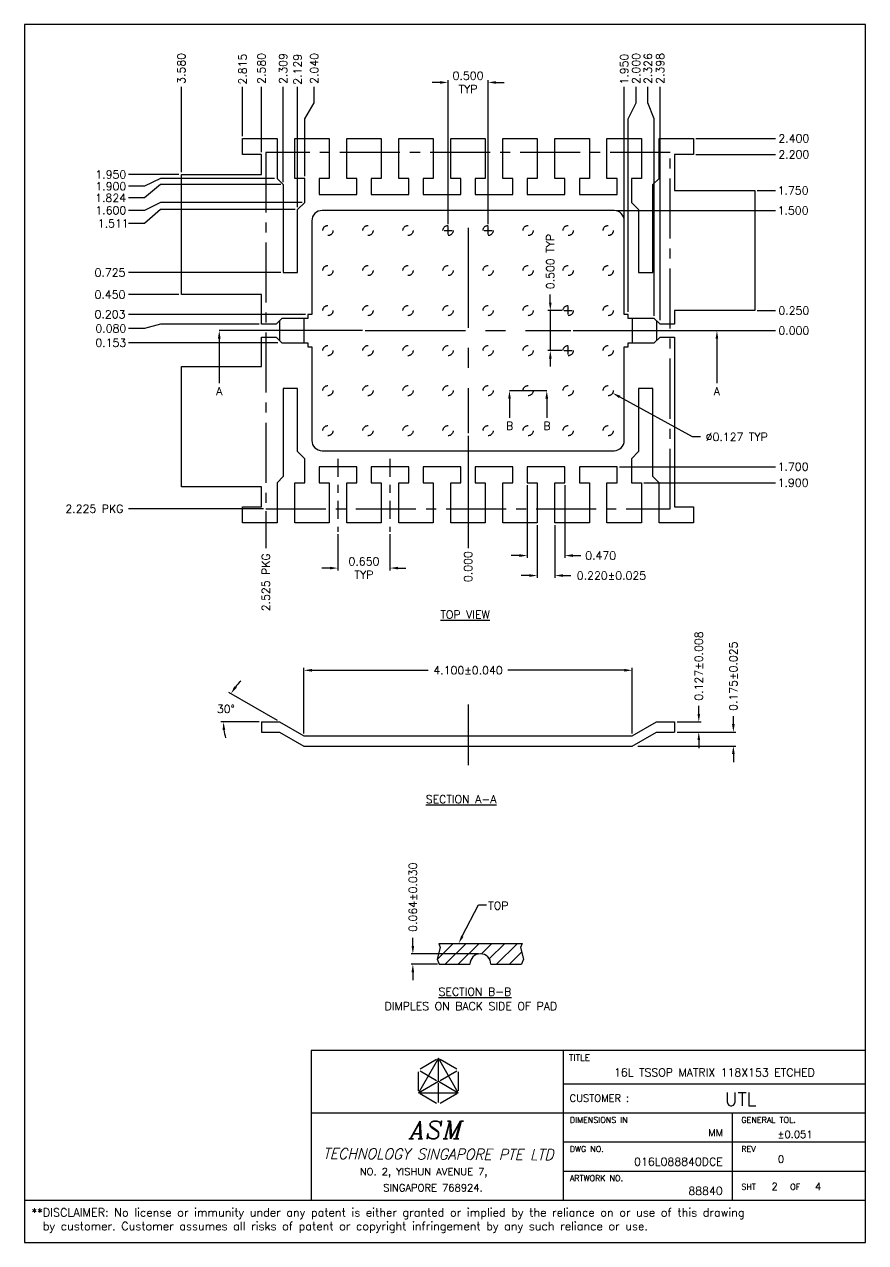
# Model space of a CAD drawing. Header units: inches. Extents: x -107 to 2177, y -823 to 402.
# Drawn here: x 2128.17 to 2138.68, y -716.37 to -701.16 of the extents above; entities that cross this region are included whole.
import ezdxf
from ezdxf.enums import TextEntityAlignment as Align

# ---------------------------------------------------------------- set-up
doc = ezdxf.new("R2010")
doc.units = ezdxf.units.IN
doc.header["$MEASUREMENT"] = 0
for name, pattern in [('CENTER', [2, 1.25, -0.25, 0.25, -0.25]), ('CENTER2', [1.125, 0.75, -0.125, 0.125, -0.125]), ('HIDDEN2', [0.1875, 0.125, -0.0625])]:
    doc.linetypes.add(name, pattern=pattern)
doc.layers.add('2', color=7, linetype='Continuous')
doc.layers.add('2D', color=4, linetype='Continuous')
doc.styles.add('ABC', font='ITALIC')
doc.styles.add('SIMPLEX', font='SIMPLEX')

msp = doc.modelspace()

# ---------------------------------------------------------------- hatches: boundary and pattern name
at = {"layer": '2D'}
h = msp.add_hatch(dxfattribs=at)
h.set_pattern_fill('ANSI31', color=256, scale=0.907143, style=0)
h.set_pattern_definition([(45, (2136.3194, -707.60067), (-0.0801809, 0.0801809), [])])
edge = h.paths.add_edge_path()
edge.add_line((2133.346, -712.637), (2133.362, -712.687))
edge.add_line((2133.362, -712.687), (2133.327, -712.836))
edge.add_line((2133.327, -712.836), (2133.352, -712.898))
edge.add_line((2133.352, -712.898), (2133.735, -712.898))
edge.add_arc((2133.866, -712.898), 0.131, 0, 180, ccw=False)
edge.add_line((2133.997, -712.898), (2134.38, -712.898))
edge.add_line((2134.38, -712.898), (2134.405, -712.836))
edge.add_line((2134.405, -712.836), (2134.369, -712.687))
edge.add_line((2134.369, -712.687), (2134.386, -712.637))
edge.add_line((2134.386, -712.637), (2133.346, -712.637))

# ---------------------------------------------------------------- linework, layer by layer
at = {"layer": '2'}
msp.add_lwpolyline([(2131.387, -704.83), (2131.314, -704.903), (2131.132, -704.903), (2131.132, -704.533), (2130.132, -704.533), (2130.132, -703.033), (2131.132, -703.033), (2131.132, -702.783), (2130.897, -702.783), (2130.897, -702.583), (2131.327, -702.583), (2131.327, -703.083), (2131.403, -703.159), (2131.403, -704.258), (2131.583, -704.258), (2131.583, -703.472), (2131.672, -703.383), (2131.672, -703.083), (2131.547, -703.083), (2131.547, -702.583), (2131.977, -702.583), (2131.977, -703.083), (2131.852, -703.083), (2131.852, -703.283), (2132.322, -703.283), (2132.322, -703.083), (2132.197, -703.083), (2132.197, -702.583), (2132.627, -702.583), (2132.627, -703.083), (2132.502, -703.083), (2132.502, -703.283), (2132.972, -703.283), (2132.972, -703.083), (2132.847, -703.083), (2132.847, -702.583), (2133.277, -702.583), (2133.277, -703.083), (2133.152, -703.083), (2133.152, -703.283), (2133.622, -703.283), (2133.622, -703.083), (2133.497, -703.083), (2133.497, -702.583), (2133.927, -702.583), (2133.927, -703.083), (2133.802, -703.083), (2133.802, -703.283), (2134.272, -703.283), (2134.272, -703.083), (2134.147, -703.083), (2134.147, -702.583), (2134.577, -702.583), (2134.577, -703.083), (2134.452, -703.083), (2134.452, -703.283), (2134.922, -703.283), (2134.922, -703.083), (2134.797, -703.083), (2134.797, -702.583), (2135.227, -702.583), (2135.227, -703.083), (2135.102, -703.083), (2135.102, -703.283), (2135.572, -703.283), (2135.572, -703.083), (2135.447, -703.083), (2135.447, -702.583), (2135.877, -702.583), (2135.877, -703.083), (2135.752, -703.083), (2135.752, -703.383), (2135.841, -703.472), (2135.841, -704.258), (2136.021, -704.258), (2136.021, -703.159), (2136.097, -703.083), (2136.097, -702.583), (2136.527, -702.583), (2136.527, -702.783), (2136.292, -702.783), (2136.292, -703.233), (2137.292, -703.233), (2137.292, -704.733), (2136.292, -704.733), (2136.292, -704.903), (2136.11, -704.903), (2136.038, -704.83), (2135.712, -704.83), (2135.712, -704.78), (2135.662, -704.78), (2135.662, -703.61, 0.414214), (2135.535, -703.483), (2131.889, -703.483, 0.414214), (2131.762, -703.61), (2131.762, -704.78), (2131.712, -704.78), (2131.712, -704.83)], format="xyb", close=True, dxfattribs=at)
at = {"layer": '2', "ltscale": 4}
msp.add_lwpolyline([(2136.038, -705.135), (2136.11, -705.063), (2136.292, -705.063), (2136.292, -707.183), (2136.527, -707.183), (2136.527, -707.383), (2136.097, -707.383), (2136.097, -706.883), (2136.021, -706.807), (2136.021, -705.708), (2135.841, -705.708), (2135.841, -706.494), (2135.752, -706.583), (2135.752, -706.883), (2135.877, -706.883), (2135.877, -707.383), (2135.447, -707.383), (2135.447, -706.883), (2135.572, -706.883), (2135.572, -706.683), (2135.102, -706.683), (2135.102, -706.883), (2135.227, -706.883), (2135.227, -707.383), (2134.797, -707.383), (2134.797, -706.883), (2134.922, -706.883), (2134.922, -706.683), (2134.452, -706.683), (2134.452, -706.883), (2134.577, -706.883), (2134.577, -707.383), (2134.147, -707.383), (2134.147, -706.883), (2134.272, -706.883), (2134.272, -706.683), (2133.802, -706.683), (2133.802, -706.883), (2133.927, -706.883), (2133.927, -707.383), (2133.497, -707.383), (2133.497, -706.883), (2133.622, -706.883), (2133.622, -706.683), (2133.152, -706.683), (2133.152, -706.883), (2133.277, -706.883), (2133.277, -707.383), (2132.847, -707.383), (2132.847, -706.883), (2132.972, -706.883), (2132.972, -706.683), (2132.502, -706.683), (2132.502, -706.883), (2132.627, -706.883), (2132.627, -707.383), (2132.197, -707.383), (2132.197, -706.883), (2132.322, -706.883), (2132.322, -706.683), (2131.852, -706.683), (2131.852, -706.883), (2131.977, -706.883), (2131.977, -707.383), (2131.547, -707.383), (2131.547, -706.883), (2131.672, -706.883), (2131.672, -706.583), (2131.583, -706.494), (2131.583, -705.708), (2131.403, -705.708), (2131.403, -706.807), (2131.327, -706.883), (2131.327, -707.383), (2130.897, -707.383), (2130.897, -707.183), (2131.132, -707.183), (2131.132, -706.933), (2130.132, -706.933), (2130.132, -705.433), (2131.132, -705.433), (2131.132, -705.063), (2131.314, -705.063), (2131.387, -705.135), (2131.712, -705.135), (2131.712, -705.185), (2131.762, -705.185), (2131.762, -706.356, 0.414214), (2131.889, -706.483), (2135.535, -706.483, 0.414214), (2135.662, -706.356), (2135.662, -705.185), (2135.712, -705.185), (2135.712, -705.135)], format="xyb", close=True, dxfattribs=at)
at = {"layer": '2D', "color": 7}
for p, q in [((2138.677, -701.158), (2128.172, -701.158)), ((2128.172, -701.158), (2128.172, -715.849)), ((2138.677, -715.849), (2138.677, -701.158)), ((2131.132, -709.87), (2131.132, -709.997)), ((2136.292, -709.87), (2136.292, -709.997)), ((2133.362, -712.687), (2133.327, -712.836)), ((2133.346, -712.637), (2134.386, -712.637)), ((2133.346, -712.637), (2133.362, -712.687)), ((2134.386, -712.637), (2134.369, -712.687)), ((2134.369, -712.687), (2134.405, -712.836)), ((2133.327, -712.836), (2133.352, -712.898)), ((2133.352, -712.898), (2133.735, -712.898)), ((2133.997, -712.898), (2134.38, -712.898)), ((2134.405, -712.836), (2134.38, -712.898)), ((2131.751, -713.976), (2131.751, -715.849)), ((2138.677, -713.976), (2131.751, -713.976)), ((2134.9, -713.976), (2134.9, -715.849)), ((2138.677, -714.394), (2134.9, -714.394)), ((2138.677, -714.758), (2131.751, -714.758)), ((2137.012, -714.758), (2137.012, -715.849)), ((2138.677, -715.122), (2134.9, -715.122)), ((2138.677, -715.485), (2134.9, -715.485)), ((2138.677, -715.849), (2128.172, -715.849))]:
    msp.add_line(p, q, dxfattribs=at)
at = {"layer": '2D'}
for p, q in [((2130.132, -703.003), (2130.132, -701.938)), ((2130.897, -702.553), (2130.897, -701.938)), ((2131.132, -702.753), (2131.132, -701.938)), ((2131.403, -703.129), (2131.403, -701.938)), ((2131.583, -703.442), (2131.583, -701.938)), ((2131.791, -702.138), (2131.791, -701.938)), ((2133.362, -701.883), (2133.262, -701.883)), ((2133.462, -703.653), (2133.462, -701.853)), ((2133.962, -703.653), (2133.962, -701.853)), ((2134.062, -701.883), (2134.162, -701.883)), ((2135.662, -703.58), (2135.662, -701.938)), ((2135.811, -702.138), (2135.811, -701.938)), ((2135.959, -702.138), (2135.959, -701.938)), ((2136.11, -704.851), (2136.11, -701.938)), ((2131.672, -702.338), (2131.791, -702.138)), ((2135.712, -702.338), (2135.811, -702.138)), ((2136.038, -702.338), (2135.959, -702.138)), ((2131.672, -703.053), (2131.672, -702.338)), ((2135.712, -704.75), (2135.712, -702.338)), ((2136.038, -704.8), (2136.038, -702.338)), ((2136.557, -702.583), (2137.55, -702.583)), ((2136.557, -702.783), (2137.55, -702.783)), ((2130.102, -703.033), (2129.471, -703.033)), ((2129.871, -703.083), (2129.671, -703.18)), ((2129.871, -703.159), (2129.671, -703.326)), ((2131.297, -703.083), (2129.871, -703.083)), ((2131.373, -703.159), (2129.871, -703.159)), ((2129.671, -703.18), (2129.471, -703.18)), ((2129.671, -703.326), (2129.471, -703.326)), ((2137.322, -703.233), (2137.55, -703.233)), ((2129.871, -703.383), (2129.671, -703.481)), ((2129.871, -703.472), (2129.671, -703.644)), ((2131.642, -703.383), (2129.871, -703.383)), ((2131.553, -703.472), (2129.871, -703.472)), ((2129.671, -703.481), (2129.471, -703.481)), ((2135.565, -703.483), (2137.55, -703.483)), ((2129.671, -703.644), (2129.471, -703.644)), ((2133.412, -703.733), (2133.512, -703.733)), ((2133.462, -703.783), (2133.462, -703.683)), ((2133.912, -703.733), (2134.012, -703.733)), ((2133.962, -703.783), (2133.962, -703.683)), ((2131.373, -704.258), (2129.471, -704.258)), ((2130.102, -704.533), (2129.471, -704.533)), ((2134.739, -704.633), (2134.739, -704.533)), ((2134.962, -704.783), (2134.962, -704.683)), ((2131.682, -704.78), (2129.471, -704.78)), ((2131.662, -704.83), (2131.662, -705.135)), ((2134.882, -704.733), (2134.709, -704.733)), ((2134.739, -704.733), (2134.739, -705.233)), ((2134.912, -704.733), (2135.012, -704.733)), ((2135.762, -704.83), (2135.762, -705.135)), ((2137.322, -704.733), (2137.55, -704.733)), ((2129.671, -704.957), (2129.471, -704.957)), ((2129.871, -704.903), (2129.671, -704.957)), ((2131.102, -704.903), (2129.871, -704.903)), ((2132.392, -704.983), (2130.605, -704.983)), ((2131.359, -704.858), (2131.359, -705.108)), ((2135.025, -704.983), (2137.55, -704.983)), ((2136.065, -704.858), (2136.065, -705.108)), ((2131.335, -705.135), (2129.471, -705.135)), ((2130.605, -705.083), (2130.605, -705.638)), ((2134.882, -705.233), (2134.709, -705.233)), ((2134.912, -705.233), (2135.012, -705.233)), ((2134.962, -705.283), (2134.962, -705.183)), ((2134.739, -705.333), (2134.739, -705.433)), ((2134.229, -705.733), (2134.695, -705.733)), ((2136.513, -706.311), (2135.605, -705.812)), ((2133.712, -706.296), (2133.712, -707.701)), ((2136.613, -706.311), (2136.513, -706.311)), ((2135.602, -706.683), (2137.55, -706.683)), ((2134.452, -706.913), (2134.452, -707.823)), ((2134.922, -706.913), (2134.922, -707.823)), ((2135.907, -706.883), (2137.55, -706.883)), ((2131.157, -707.208), (2129.471, -707.208)), ((2131.187, -707.238), (2131.187, -707.701)), ((2134.577, -707.413), (2134.577, -708.073)), ((2134.797, -707.413), (2134.797, -708.073)), ((2132.087, -707.527), (2132.087, -707.979)), ((2132.737, -707.527), (2132.737, -707.979)), ((2134.352, -707.793), (2134.252, -707.793)), ((2135.022, -707.793), (2135.122, -707.793)), ((2131.987, -707.949), (2131.887, -707.949)), ((2132.837, -707.949), (2132.937, -707.949)), ((2134.477, -708.043), (2134.377, -708.043)), ((2134.897, -708.043), (2134.997, -708.043)), ((2131.662, -710.015), (2131.662, -709.196)), ((2131.762, -709.226), (2133.216, -709.226)), ((2135.662, -709.226), (2134.209, -709.226)), ((2135.762, -710.015), (2135.762, -709.196)), ((2131.333, -709.855), (2130.725, -709.503)), ((2136.593, -709.77), (2136.593, -709.67)), ((2131.102, -709.87), (2130.627, -709.87)), ((2136.322, -709.87), (2136.623, -709.87)), ((2137.025, -709.897), (2137.025, -709.797)), ((2136.322, -709.997), (2137.055, -709.997)), ((2136.322, -709.997), (2136.623, -709.997)), ((2135.833, -710.172), (2137.055, -710.172)), ((2136.593, -710.097), (2136.593, -710.197)), ((2137.025, -710.272), (2137.025, -710.372)), ((2133.023, -712.668), (2133.023, -712.568)), ((2133.844, -712.768), (2133.001, -712.768)), ((2133.33, -712.898), (2133.001, -712.898)), ((2133.023, -712.998), (2133.023, -713.098))]:
    msp.add_line(p, q, dxfattribs=at)
at = {"layer": '2D', "linetype": 'CENTER'}
for p, q in [((2133.712, -703.7), (2133.712, -706.266)), ((2132.429, -704.983), (2134.995, -704.983)), ((2133.712, -709.652), (2133.712, -710.41))]:
    msp.add_line(p, q, dxfattribs=at)
at = {"layer": '2D', "linetype": 'CENTER2', "ltscale": 0.3}
for p, q in [((2132.087, -706.586), (2132.087, -707.497)), ((2132.737, -706.586), (2132.737, -707.497))]:
    msp.add_line(p, q, dxfattribs=at)
at = {"layer": '2D', "color": 1}
for p, q in [((2133.341, -714.072), (2133.092, -714.504)), ((2133.112, -714.204), (2133.32, -714.084)), ((2133.59, -714.504), (2133.341, -714.072)), ((2133.341, -714.36), (2133.341, -714.072)), ((2133.362, -714.084), (2133.57, -714.204)), ((2133.092, -714.48), (2133.092, -714.24)), ((2133.112, -714.228), (2133.32, -714.348)), ((2133.362, -714.348), (2133.57, -714.228)), ((2133.59, -714.24), (2133.59, -714.48)), ((2133.092, -714.504), (2133.341, -714.36)), ((2133.341, -714.36), (2133.59, -714.504)), ((2133.341, -714.624), (2133.341, -714.384)), ((2133.092, -714.504), (2133.59, -714.504)), ((2133.32, -714.636), (2133.112, -714.516)), ((2133.57, -714.516), (2133.362, -714.636))]:
    msp.add_line(p, q, dxfattribs=at)
at = {"layer": '2D', "color": 2, "linetype": 'CENTER2'}
msp.add_lwpolyline([(2136.237, -702.758), (2131.187, -702.758), (2131.187, -707.208), (2136.237, -707.208)], close=True, dxfattribs=at)
at = {"layer": '2D'}
for points in [[(2136.82, -705.083), (2136.82, -705.638)], [(2134.229, -705.833), (2134.229, -706.071)], [(2134.695, -705.833), (2134.695, -706.071)], [(2133.64, -712.548), (2133.843, -712.156), (2133.943, -712.156)]]:
    msp.add_lwpolyline(points, dxfattribs=at)
at = {"layer": '2D', "color": 7}
for points in [[(2131.132, -709.87), (2131.359, -709.87), (2131.662, -710.045), (2135.762, -710.045), (2136.065, -709.87), (2136.292, -709.87)], [(2131.132, -709.997), (2131.359, -709.997), (2131.662, -710.172), (2135.762, -710.172), (2136.065, -709.997), (2136.292, -709.997)], [(2128.172, -715.849), (2128.172, -716.375), (2138.677, -716.375), (2138.677, -715.849)]]:
    msp.add_lwpolyline(points, dxfattribs=at)
at = {"layer": '2D', "linetype": 'HIDDEN2', "ltscale": 0.5}
for centre in [(2131.962, -703.733), (2132.462, -703.733), (2132.962, -703.733), (2133.462, -703.733), (2133.962, -703.733), (2134.462, -703.733), (2134.962, -703.733), (2135.462, -703.733), (2131.962, -704.233), (2132.462, -704.233), (2132.962, -704.233), (2133.462, -704.233), (2133.962, -704.233), (2134.462, -704.233), (2134.962, -704.233), (2135.462, -704.233), (2131.962, -704.733), (2132.462, -704.733), (2132.962, -704.733), (2133.462, -704.733), (2133.962, -704.733), (2134.462, -704.733), (2134.962, -704.733), (2135.462, -704.733), (2131.962, -705.233), (2132.462, -705.233), (2132.962, -705.233), (2133.462, -705.233), (2133.962, -705.233), (2134.462, -705.233), (2134.962, -705.233), (2135.462, -705.233), (2131.962, -705.733), (2132.462, -705.733), (2132.962, -705.733), (2133.462, -705.733), (2133.962, -705.733), (2134.462, -705.733), (2134.962, -705.733), (2135.462, -705.733), (2131.962, -706.233), (2132.462, -706.233), (2132.962, -706.233), (2133.462, -706.233), (2133.962, -706.233), (2134.462, -706.233), (2134.962, -706.233), (2135.462, -706.233)]:
    msp.add_circle(centre, 0.0635, dxfattribs=at)
at = {"layer": '2D'}
for start, end in [(133.6772, 141.8386), (188.1614, 196.3228)]:
    msp.add_arc((2131.359, -709.87), 0.703, start, end, dxfattribs=at)
at = {"layer": '2D', "color": 7}
msp.add_arc((2133.866, -712.898), 0.131, 0, 180, dxfattribs=at)
at = {"layer": '2D'}
for points in [[(2133.362, -701.867), (2133.362, -701.9), (2133.462, -701.883)], [(2134.062, -701.867), (2134.062, -701.9), (2133.962, -701.883)], [(2134.723, -704.633), (2134.756, -704.633), (2134.739, -704.733)], [(2130.588, -705.083), (2130.605, -704.983), (2130.622, -705.083)], [(2136.803, -705.083), (2136.82, -704.983), (2136.836, -705.083)], [(2134.723, -705.333), (2134.756, -705.333), (2134.739, -705.233)], [(2134.213, -705.833), (2134.229, -705.733), (2134.246, -705.833)], [(2134.678, -705.833), (2134.695, -705.733), (2134.712, -705.833)], [(2135.614, -705.797), (2135.597, -705.826), (2135.518, -705.763)], [(2134.352, -707.776), (2134.352, -707.81), (2134.452, -707.793)], [(2135.022, -707.776), (2135.022, -707.81), (2134.922, -707.793)], [(2131.987, -707.933), (2131.987, -707.966), (2132.087, -707.949)], [(2132.837, -707.933), (2132.837, -707.966), (2132.737, -707.949)], [(2134.477, -708.026), (2134.477, -708.059), (2134.577, -708.043)], [(2134.897, -708.026), (2134.897, -708.059), (2134.797, -708.043)], [(2131.762, -709.209), (2131.762, -709.243), (2131.662, -709.226)], [(2135.662, -709.209), (2135.662, -709.243), (2135.762, -709.226)], [(2130.821, -709.445), (2130.793, -709.426), (2130.751, -709.518)], [(2130.647, -709.971), (2130.68, -709.968), (2130.657, -709.87)], [(2136.577, -709.77), (2136.61, -709.77), (2136.593, -709.87)], [(2136.577, -710.097), (2136.61, -710.097), (2136.593, -709.997)], [(2137.008, -709.897), (2137.042, -709.897), (2137.025, -709.997)], [(2137.008, -710.272), (2137.042, -710.272), (2137.025, -710.172)], [(2133.655, -712.556), (2133.594, -712.637), (2133.626, -712.54)], [(2133.006, -712.668), (2133.039, -712.668), (2133.023, -712.768)], [(2133.006, -712.998), (2133.039, -712.998), (2133.023, -712.898)]]:
    msp.add_solid(points, dxfattribs=at)

# ---------------------------------------------------------------- texts
at = {"layer": '2D', "style": 'SIMPLEX'}
for s, p in [('A', (2136.78, -705.791)), ('%%UTOP VIEW', (2133.366, -708.58)), ('%%USECTION A-A', (2133.184, -710.887)), ('TOP', (2133.964, -712.216)), ('%%USECTION B-B', (2133.344, -713.291)), ('DIMPLES ON BACK SIDE OF PAD', (2132.669, -713.471))]:
    msp.add_text(s, height=0.1, dxfattribs=at).set_placement(p)
at = {"layer": '2D', "color": 1, "style": 'SIMPLEX'}
for s, height, p in [('TITLE', 0.08, (2134.973, -714.105)), ('CUSTOMER :', 0.0909, (2134.98, -714.616)), ('DIMENSIONS IN', 0.07273, (2134.983, -714.879)), ('GENERAL TOL.', 0.07273, (2137.125, -714.879)), ('DWG NO.', 0.0727, (2134.983, -715.242)), ('REV', 0.0727, (2137.125, -715.242)), ('NO. 2, YISHUN AVENUE 7,', 0.09121, (2132.36, -715.534)), ('SINGAPORE 768924.', 0.09121, (2132.652, -715.735)), ('ARTWORK NO.', 0.07273, (2134.983, -715.606)), ('SHT', 0.0727, (2137.125, -715.714)), ('OF', 0.0727, (2137.735, -715.714))]:
    msp.add_text(s, height=height, dxfattribs=at).set_placement(p)
at = {"layer": '2D', "color": 4, "style": 'SIMPLEX'}
for s, height, p in [('UTL', 0.1673, (2137.313, -714.666)), ('016L088840DCE', 0.1, (2136.892, -715.414)), ('88840', 0.1, (2136.892, -715.778))]:
    msp.add_text(s, height=height, dxfattribs=at).set_placement(p, align=Align.RIGHT)
at = {"layer": '2D', "color": 1, "style": 'ABC'}
msp.add_text('ASM', height=0.2206, dxfattribs=at).set_placement((2133.324, -714.967), align=Align.MIDDLE)
at = {"layer": '2D', "color": 4, "style": 'SIMPLEX'}
for s, p in [('MM', (2136.711, -715.047)), ('%%P0.051', (2137.577, -715.068)), ('0', (2137.58, -715.377)), ('2', (2137.501, -715.719)), ('4', (2138.044, -715.719))]:
    msp.add_text(s, height=0.0909, dxfattribs=at).set_placement(p)
at = {"layer": '2D', "color": 1, "linetype": 'Continuous', "style": 'ABC', "width": 0.738856}
msp.add_text('TECHNOLOGY SINGAPORE PTE LTD', height=0.13459, rotation=359.7173, dxfattribs=at).set_placement((2131.9, -715.329), (2134.779, -715.344), align=Align.FIT)
at = {"layer": '2D', "char_height": 0.1, "attachment_point": 5, "rotation": 90, "style": 'SIMPLEX'}
for s, insert in [('\\A1;3.580', (2130.132, -701.708)), ('\\A1;2.815', (2130.897, -701.717)), ('\\A1;2.580', (2131.132, -701.708)), ('\\A1;2.309', (2131.403, -701.71)), ('\\A1;2.129', (2131.583, -701.72)), ('\\A1;2.040', (2131.791, -701.708)), ('\\A1;1.950', (2135.662, -701.717)), ('\\A1;2.000', (2135.811, -701.708)), ('\\A1;2.326', (2135.959, -701.71)), ('\\A1;2.398', (2136.11, -701.708)), ('\\A1;0.500 TYP', (2134.739, -704.121)), ('\\A1;2.525 PKG', (2131.187, -708.127)), ('\\A1;0.000', (2133.712, -707.931)), ('\\A1;0.127%%P0.008', (2136.593, -709.173)), ('\\A1;0.175%%P0.025', (2137.025, -709.3)), ('\\A1;0.064%%P0.030', (2133.023, -712.06))]:
    msp.add_mtext(s, dxfattribs=dict(at, insert=insert))
at = {"layer": '2D', "char_height": 0.1, "attachment_point": 5, "style": 'SIMPLEX'}
for s, insert in [('\\A1;0.500\\PTYP', (2133.712, -701.883)), ('\\A1;2.400', (2137.78, -702.583)), ('\\A1;2.200', (2137.78, -702.783)), ('\\A1;1.950', (2129.251, -703.033)), ('\\A1;1.900', (2129.251, -703.18)), ('\\A1;1.824', (2129.249, -703.326)), ('\\A1;1.750', (2137.771, -703.233)), ('\\A1;1.600', (2129.251, -703.481)), ('\\A1;1.500', (2137.771, -703.483)), ('\\A1;1.511', (2129.282, -703.644)), ('\\A1;0.725', (2129.241, -704.258)), ('\\A1;0.450', (2129.241, -704.533)), ('\\A1;0.250', (2137.78, -704.733)), ('\\A1;0.203', (2129.241, -704.78)), ('\\A1;0.080', (2129.251, -704.957)), ('\\A1;0.000', (2137.78, -704.983)), ('\\A1;0.153', (2129.251, -705.135)), ('\\A1;A', (2130.606, -705.741)), ('\\A1;B', (2134.231, -706.173)), ('\\A1;B', (2134.697, -706.173)), ('\\A1;∅0.127 TYP', (2137.067, -706.311)), ('\\A1;1.700', (2137.771, -706.683)), ('\\A1;1.900', (2137.771, -706.883)), ('\\A1;2.225 PKG', (2129.046, -707.208)), ('\\A1;0.650\\PTYP', (2132.412, -707.949)), ('\\A1;0.470', (2135.368, -707.793)), ('\\A1;0.220%%P0.025', (2135.503, -708.043)), ('\\A1;4.100%%P0.040', (2133.712, -709.226)), ('\\A1;30°', (2130.687, -709.709))]:
    msp.add_mtext(s, dxfattribs=dict(at, insert=insert))
at = {"layer": '2D', "color": 4, "insert": (2136.788, -714.249), "char_height": 0.1, "attachment_point": 5, "style": 'SIMPLEX'}
msp.add_mtext('\\A1;16L TSSOP MATRIX 118X153 ETCHED ', dxfattribs=at)
at = {"layer": '2D', "color": 7, "insert": (2128.261, -715.946), "char_height": 0.102553, "width": 13.44888, "attachment_point": 1, "style": 'SIMPLEX'}
msp.add_mtext('**DISCLAIMER: No license or immunity under any patent is either granted or implied by the reliance on or use of this drawing\\P  by customer. Customer assumes all risks of patent or copyright infringement by any such reliance or use.', dxfattribs=at)

doc.saveas('drawing.dxf')
